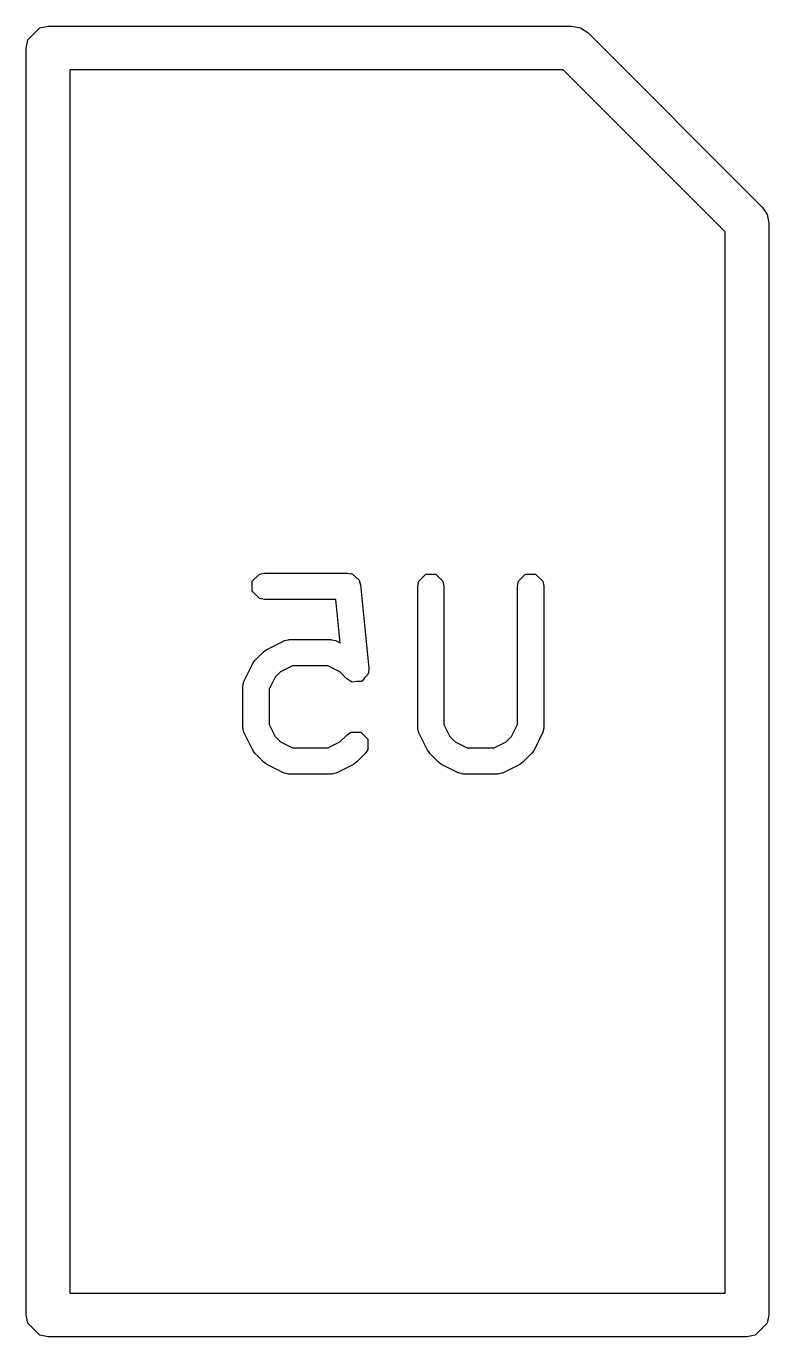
# Model space of a CAD drawing. Extents: x 2.01 to 5.6, y -4.28 to -1.65.
# Drawn here: x 5.0059 to 5.0728, y -2.2352 to -2.1171 of the extents above; entities that cross this region are included whole.
import ezdxf

# ---------------------------------------------------------------- set-up
doc = ezdxf.new("R2010")
doc.units = 0
doc.header["$MEASUREMENT"] = 0
doc.layers.add('BLACK', color=7, linetype='CONTINUOUS')

msp = doc.modelspace()

# ---------------------------------------------------------------- linework, layer by layer
at = {"layer": 'BLACK', "linetype": 'CONTINUOUS'}
for p, q in [((5.00606, -2.11834), (5.00712, -2.11728)), ((5.00712, -2.11728), (5.00787, -2.11713)), ((5.00787, -2.11713), (5.05512, -2.11713)), ((5.05512, -2.11713), (5.05587, -2.11728)), ((5.05587, -2.11728), (5.05651, -2.1177)), ((5.05651, -2.1177), (5.07226, -2.13345)), ((5.00591, -2.11909), (5.00606, -2.11834)), ((5.00591, -2.23327), (5.00591, -2.11909)), ((5.00984, -2.12106), (5.00984, -2.2313)), ((5.0543, -2.12106), (5.00984, -2.12106)), ((5.0689, -2.13566), (5.0543, -2.12106)), ((5.07226, -2.13345), (5.07268, -2.13409)), ((5.07268, -2.13409), (5.07268, -2.13409)), ((5.07268, -2.13409), (5.07283, -2.13484)), ((5.07283, -2.13484), (5.07283, -2.23327)), ((5.0689, -2.2313), (5.0689, -2.13566)), ((5.02628, -2.16714), (5.02692, -2.1665)), ((5.02628, -2.16805), (5.02628, -2.16714)), ((5.02692, -2.1665), (5.02737, -2.16641)), ((5.02737, -2.16641), (5.03487, -2.16641)), ((5.03487, -2.16641), (5.03515, -2.16647)), ((5.03515, -2.16647), (5.03521, -2.16646)), ((5.03521, -2.16646), (5.03524, -2.16649)), ((5.03524, -2.16649), (5.03532, -2.1665)), ((5.03532, -2.1665), (5.0356, -2.16679)), ((5.0356, -2.16679), (5.03591, -2.16704)), ((5.03591, -2.16704), (5.03594, -2.16712)), ((5.03594, -2.16712), (5.03596, -2.16714)), ((5.03596, -2.16714), (5.03596, -2.1672)), ((5.03596, -2.1672), (5.03605, -2.16748)), ((5.04119, -2.1676), (5.04128, -2.16714)), ((5.04128, -2.16714), (5.04192, -2.1665)), ((5.04192, -2.1665), (5.04282, -2.1665)), ((5.04282, -2.1665), (5.04346, -2.16714)), ((5.04346, -2.16714), (5.04355, -2.1676)), ((5.05019, -2.1676), (5.05028, -2.16714)), ((5.05028, -2.16714), (5.05092, -2.1665)), ((5.05092, -2.1665), (5.05182, -2.1665)), ((5.05182, -2.1665), (5.05246, -2.16714)), ((5.05246, -2.16714), (5.05255, -2.1676)), ((5.02692, -2.16869), (5.02628, -2.16805)), ((5.03605, -2.16748), (5.0368, -2.17498)), ((5.04119, -2.18034), (5.04119, -2.1676)), ((5.04355, -2.1676), (5.04355, -2.18007)), ((5.05019, -2.18007), (5.05019, -2.1676)), ((5.05255, -2.1676), (5.05255, -2.18034)), ((5.02737, -2.16878), (5.02692, -2.16869)), ((5.0338, -2.16878), (5.02737, -2.16878)), ((5.03419, -2.17269), (5.0338, -2.16878)), ((5.02759, -2.17329), (5.02909, -2.17254)), ((5.02909, -2.17254), (5.02915, -2.17252)), ((5.02915, -2.17252), (5.02917, -2.1725)), ((5.02917, -2.1725), (5.02935, -2.17247)), ((5.02935, -2.17247), (5.02954, -2.17242)), ((5.02954, -2.17242), (5.02956, -2.17243)), ((5.02956, -2.17243), (5.02962, -2.17241)), ((5.02962, -2.17241), (5.03337, -2.17241)), ((5.03337, -2.17241), (5.03343, -2.17243)), ((5.03343, -2.17243), (5.03345, -2.17242)), ((5.03345, -2.17242), (5.03364, -2.17247)), ((5.03364, -2.17247), (5.03382, -2.1725)), ((5.03382, -2.1725), (5.03384, -2.17252)), ((5.03384, -2.17252), (5.0339, -2.17254)), ((5.0339, -2.17254), (5.03419, -2.17269)), ((5.02643, -2.17442), (5.02654, -2.17426)), ((5.02654, -2.17426), (5.02729, -2.17351)), ((5.02729, -2.17351), (5.02744, -2.1734)), ((5.02744, -2.1734), (5.02759, -2.17329)), ((5.02557, -2.17607), (5.02632, -2.17457)), ((5.02632, -2.17457), (5.02643, -2.17442)), ((5.02882, -2.17532), (5.02834, -2.17579)), ((5.0299, -2.17478), (5.02882, -2.17532)), ((5.03309, -2.17478), (5.0299, -2.17478)), ((5.03417, -2.17532), (5.03309, -2.17478)), ((5.03479, -2.17593), (5.03417, -2.17532)), ((5.03671, -2.17555), (5.03643, -2.17583)), ((5.03675, -2.17544), (5.03671, -2.17548)), ((5.03671, -2.17548), (5.03671, -2.17555)), ((5.0368, -2.17498), (5.03675, -2.17544)), ((5.02544, -2.17651), (5.02549, -2.17633)), ((5.02545, -2.17654), (5.02544, -2.17651)), ((5.02544, -2.17659), (5.02545, -2.17654)), ((5.02544, -2.18034), (5.02544, -2.17659)), ((5.02549, -2.17633), (5.02553, -2.17614)), ((5.02553, -2.17614), (5.02555, -2.17612)), ((5.02555, -2.17612), (5.02557, -2.17607)), ((5.02834, -2.17579), (5.0278, -2.17687)), ((5.03517, -2.17619), (5.03479, -2.17593)), ((5.03523, -2.17619), (5.03517, -2.17619)), ((5.03528, -2.17623), (5.03523, -2.17619)), ((5.03567, -2.17619), (5.03528, -2.17623)), ((5.03607, -2.17619), (5.03567, -2.17619)), ((5.03612, -2.17614), (5.03607, -2.17619)), ((5.03618, -2.17614), (5.03612, -2.17614)), ((5.03643, -2.17583), (5.03618, -2.17614)), ((5.0278, -2.17687), (5.0278, -2.18007)), ((5.0278, -2.18007), (5.02834, -2.18114)), ((5.04355, -2.18007), (5.04409, -2.18114)), ((5.04965, -2.18114), (5.05019, -2.18007)), ((5.02545, -2.1804), (5.02544, -2.18034)), ((5.02544, -2.18043), (5.02545, -2.1804)), ((5.02549, -2.18061), (5.02544, -2.18043)), ((5.02553, -2.1808), (5.02549, -2.18061)), ((5.02555, -2.18082), (5.02553, -2.1808)), ((5.02557, -2.18087), (5.02555, -2.18082)), ((5.02632, -2.18237), (5.02557, -2.18087)), ((5.02834, -2.18114), (5.02882, -2.18162)), ((5.03417, -2.18162), (5.03479, -2.18101)), ((5.03479, -2.18101), (5.03517, -2.18075)), ((5.03517, -2.18075), (5.03607, -2.18075)), ((5.03607, -2.18075), (5.03671, -2.18139)), ((5.03671, -2.18139), (5.03671, -2.1823)), ((5.0412, -2.1804), (5.04119, -2.18034)), ((5.04119, -2.18043), (5.0412, -2.1804)), ((5.04124, -2.18061), (5.04119, -2.18043)), ((5.04128, -2.1808), (5.04124, -2.18061)), ((5.0413, -2.18082), (5.04128, -2.1808)), ((5.04131, -2.18087), (5.0413, -2.18082)), ((5.04206, -2.18237), (5.04131, -2.18087)), ((5.04409, -2.18114), (5.04457, -2.18162)), ((5.04917, -2.18162), (5.04965, -2.18114)), ((5.05242, -2.18087), (5.05168, -2.18237)), ((5.05244, -2.18082), (5.05242, -2.18087)), ((5.05246, -2.1808), (5.05244, -2.18082)), ((5.0525, -2.18061), (5.05246, -2.1808)), ((5.05255, -2.18043), (5.0525, -2.18061)), ((5.05255, -2.18034), (5.05254, -2.1804)), ((5.05254, -2.1804), (5.05255, -2.18043)), ((5.02643, -2.18252), (5.02632, -2.18237)), ((5.02654, -2.18268), (5.02643, -2.18252)), ((5.02882, -2.18162), (5.0299, -2.18216)), ((5.0299, -2.18216), (5.03309, -2.18216)), ((5.03309, -2.18216), (5.03417, -2.18162)), ((5.03671, -2.1823), (5.03646, -2.18268)), ((5.04218, -2.18252), (5.04206, -2.18237)), ((5.04228, -2.18268), (5.04218, -2.18252)), ((5.04457, -2.18162), (5.04565, -2.18216)), ((5.04565, -2.18216), (5.04809, -2.18216)), ((5.04809, -2.18216), (5.04917, -2.18162)), ((5.05156, -2.18252), (5.05145, -2.18268)), ((5.05168, -2.18237), (5.05156, -2.18252)), ((5.02729, -2.18343), (5.02654, -2.18268)), ((5.02744, -2.18353), (5.02729, -2.18343)), ((5.02759, -2.18365), (5.02744, -2.18353)), ((5.02909, -2.1844), (5.02759, -2.18365)), ((5.0354, -2.18365), (5.0339, -2.1844)), ((5.03555, -2.18353), (5.0354, -2.18365)), ((5.03571, -2.18343), (5.03555, -2.18353)), ((5.03646, -2.18268), (5.03571, -2.18343)), ((5.04303, -2.18343), (5.04228, -2.18268)), ((5.04319, -2.18353), (5.04303, -2.18343)), ((5.04334, -2.18365), (5.04319, -2.18353)), ((5.04484, -2.1844), (5.04334, -2.18365)), ((5.0504, -2.18365), (5.0489, -2.1844)), ((5.05055, -2.18353), (5.0504, -2.18365)), ((5.0507, -2.18343), (5.05055, -2.18353)), ((5.05145, -2.18268), (5.0507, -2.18343)), ((5.02915, -2.18442), (5.02909, -2.1844)), ((5.02917, -2.18443), (5.02915, -2.18442)), ((5.02936, -2.18447), (5.02917, -2.18443)), ((5.02954, -2.18452), (5.02936, -2.18447)), ((5.02956, -2.18451), (5.02954, -2.18452)), ((5.02962, -2.18452), (5.02956, -2.18451)), ((5.03337, -2.18452), (5.02962, -2.18452)), ((5.03343, -2.18451), (5.03337, -2.18452)), ((5.03345, -2.18452), (5.03343, -2.18451)), ((5.03364, -2.18447), (5.03345, -2.18452)), ((5.03382, -2.18443), (5.03364, -2.18447)), ((5.03384, -2.18442), (5.03382, -2.18443)), ((5.0339, -2.1844), (5.03384, -2.18442)), ((5.0449, -2.18442), (5.04484, -2.1844)), ((5.04492, -2.18443), (5.0449, -2.18442)), ((5.0451, -2.18447), (5.04492, -2.18443)), ((5.04529, -2.18452), (5.0451, -2.18447)), ((5.04531, -2.18451), (5.04529, -2.18452)), ((5.04537, -2.18452), (5.04531, -2.18451)), ((5.04837, -2.18452), (5.04537, -2.18452)), ((5.04843, -2.18451), (5.04837, -2.18452)), ((5.04845, -2.18452), (5.04843, -2.18451)), ((5.04864, -2.18447), (5.04845, -2.18452)), ((5.04882, -2.18443), (5.04864, -2.18447)), ((5.04884, -2.18442), (5.04882, -2.18443)), ((5.0489, -2.1844), (5.04884, -2.18442)), ((5.00984, -2.2313), (5.0689, -2.2313)), ((5.00606, -2.23402), (5.00591, -2.23327)), ((5.07283, -2.23327), (5.07268, -2.23402)), ((5.00712, -2.23509), (5.00606, -2.23402)), ((5.07268, -2.23402), (5.07162, -2.23509)), ((5.00787, -2.23524), (5.00712, -2.23509)), ((5.07087, -2.23524), (5.00787, -2.23524)), ((5.07162, -2.23509), (5.07087, -2.23524))]:
    msp.add_line(p, q, dxfattribs=at)

doc.saveas('drawing.dxf')
